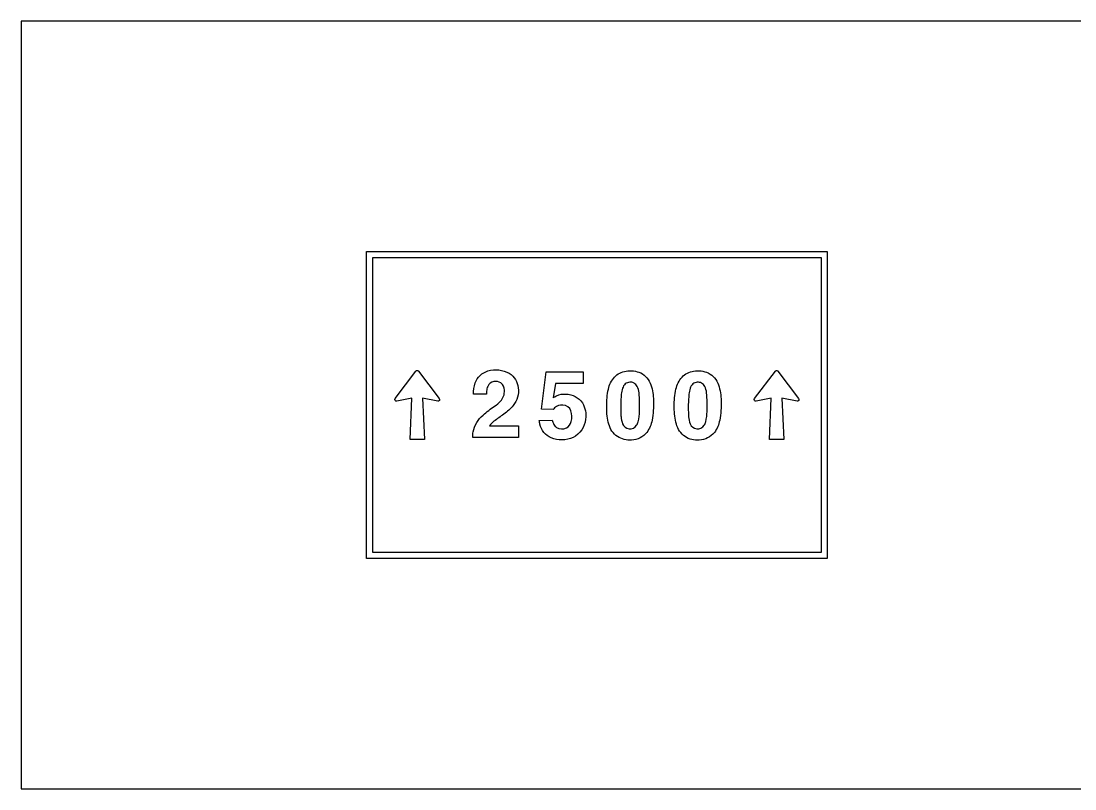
# Model space of a CAD drawing. Extents: x 0 to 4500, y -1000 to 1500.
# Drawn here: x 0 to 1373, y -1000 to 0 of the extents above; entities that cross this region are included whole.
import ezdxf

# ---------------------------------------------------------------- set-up
doc = ezdxf.new("R2010")
doc.units = 0
doc.header["$MEASUREMENT"] = 0

msp = doc.modelspace()

# ---------------------------------------------------------------- linework, layer by layer
for points in [[(0.0001, -999.9998), (1500, -999.9998), (1500, 0.0001), (0.0001, 0.0001)], [(450, -699.9999), (450, -299.9999), (1050, -299.9999), (1050, -699.9999)], [(458, -691.9999), (458, -307.9999), (1042, -307.9999), (1042, -691.9999)]]:
    msp.add_lwpolyline(points, close=True)
for points in [[(506.701, -544.9999), (509.024, -491.0869), (489.437, -494.9339, -0.310761), (487.263, -493.9919, -0.310761), (487.366, -491.6249), (514.325, -455.8349, -0.235503), (516, -454.9999, -0.235503), (517.675, -455.8349), (544.635, -491.6249, -0.310761), (544.737, -493.9909, -0.310761), (542.564, -494.9319), (522.958, -491.0869), (525.28, -544.9999), (515.991, -544.9999)], [(588.358, -542.4599, -0.0640343), (588.813, -534.9249, -0.161687), (601.708, -513.1279, -0.0283718), (616.765, -501.4699, 0.0545111), (624.286, -495.0149, 0.192461), (629.674, -480.7829, 0.234238), (624.783, -471.2849, 0.196223), (615.67, -469.5649, 0.252425), (607.779, -475.7489, 0.0856617), (606.286, -481.8769, 0.0202329), (606.03, -486.0859), (589.239, -486.0859, -0.0983795), (591.415, -471.2139, -0.245047), (608.035, -455.6879, -0.207102), (635.745, -458.6879, -0.233443), (647.432, -477.5269, -0.20961), (640.892, -500.6309, -0.0785124), (628.679, -511.9629, 0.0107372), (615.784, -521.2469, 0.0665092), (610.068, -527.0199), (647.688, -527.0199), (647.688, -542.4599)], [(674.812, -520.1889), (691.716, -519.5489, 0.0452719), (694.02, -525.3929, 0.0567733), (695.726, -527.8669, 0.070207), (697.318, -529.1179, 0.264984), (710.284, -529.7999, 0.20748), (716.554, -521.4829, 0.147389), (716.142, -507.7909, 0.308532), (705.564, -500.0849, 0.215743), (694.844, -503.7669, 0.028781), (692.911, -506.0139), (677.57, -505.2889), (683.982, -456.8049), (732.236, -456.8049), (732.236, -471.8759), (696.081, -471.8759), (692.854, -490.6009, -0.0211252), (697.503, -487.8859, -0.121371), (709.503, -485.7809, -0.244671), (731.028, -497.2839, -0.173069), (735.194, -518.5679, -0.256779), (718.929, -542.3259, -0.199585), (690.294, -542.7099, -0.245625), (675.793, -525.1079, -0.0170062)], [(762.669, -501.9839, -0.0563084), (764.845, -479.3629, -0.130301), (772.835, -463.5949, -0.174843), (787.891, -455.8889, -0.147552), (807.014, -458.2779, -0.192146), (820.265, -473.8179, -0.0833996), (823.592, -494.3489, -0.0545507), (821.786, -519.8279, -0.116773), (814.919, -535.6949, -0.221099), (795.171, -545.6619, -0.162564), (776.645, -541.1549, -0.174743), (765.385, -524.8039, -0.0640867), (762.698, -503.6759)], [(850.715, -502.0209, -0.0563084), (852.891, -479.3999, -0.130301), (860.881, -463.6319, -0.174843), (875.937, -455.9259, -0.147552), (895.06, -458.3149, -0.192146), (908.311, -473.8549, -0.0833996), (911.638, -494.3859, -0.0545507), (909.832, -519.8639, -0.116773), (902.965, -535.7319, -0.221099), (883.217, -545.6989, -0.162564), (864.691, -541.1909, -0.174743), (853.431, -524.8409, -0.0640867), (850.744, -503.7129)], [(974.7, -544.9999), (977.024, -491.0869), (957.437, -494.9339, -0.310761), (955.263, -493.9919, -0.310761), (955.366, -491.6249), (982.325, -455.8349, -0.235503), (984, -454.9999, -0.235503), (985.675, -455.8349), (1012.64, -491.6249, -0.310761), (1012.74, -493.9909, -0.310761), (1010.56, -494.9319), (990.958, -491.0869), (993.28, -544.9999), (983.991, -544.9999)], [(781.166, -512.9749, 0.0124589), (781.351, -515.2489, 0.0668192), (783.37, -524.3919, 0.615362), (801.697, -526.4109, 0.0726881), (803.659, -521.7189, 0.0588562), (805.351, -508.2969, 0.0389037), (804.768, -484.1829, 0.084671), (802.393, -475.7799, 0.156013), (798.27, -471.4009, 0.143208), (792.612, -470.3349, 0.172584), (786.939, -472.5669, 0.132565), (783.356, -478.1689, 0.0498315), (781.721, -485.9889, 0.0368731)], [(869.212, -513.0109, 0.0124589), (869.397, -515.2859, 0.0668192), (871.416, -524.4279, 0.615362), (889.743, -526.4469, 0.0726881), (891.705, -521.7549, 0.0588562), (893.397, -508.3339, 0.0389037), (892.814, -484.2199, 0.084671), (890.439, -475.8169, 0.156013), (886.316, -471.4379, 0.143208), (880.658, -470.3719, 0.172584), (874.985, -472.6039, 0.132565), (871.402, -478.2059, 0.0498315), (869.767, -486.0259, 0.0368731)]]:
    msp.add_lwpolyline(points, format="xyb", close=True)

doc.saveas('drawing.dxf')
